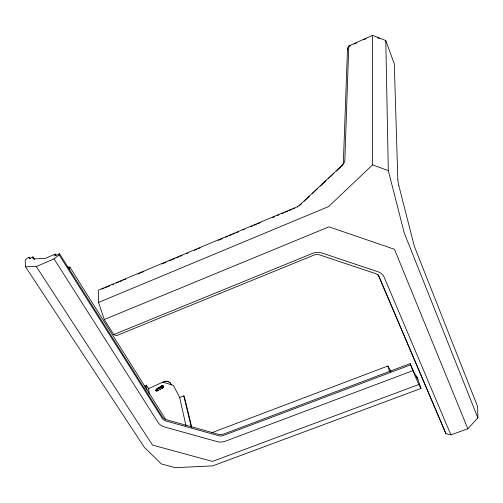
<?xml version="1.0" encoding="UTF-8"?>
<svg xmlns="http://www.w3.org/2000/svg" width="503" height="503" viewBox="0 0 503 503"><rect width="100%" height="100%" fill="white"/><g stroke="black" fill="none" stroke-linecap="round" stroke-linejoin="round"><path stroke-width="0.75" d="M398.81 185.582L413.673 243.697A9.18 1.861 75 0 0 415.201 248.482L477.63 406.569L477.85 417.855L467.84 428.77L450.895 434.869L445.916 433.643L378.998 276.757A7.105 6.118 -17 0 0 375.351 273.531L319.531 254.864A7.168 6.332 -12.1 0 0 314.048 255.071L116.451 335.677L113.716 334.589L104.259 319.531L98.557 302.448L328.673 206.532L372.572 164.871L372.578 35.336L385.782 40.573L394.289 63.856L397.823 179.596M163.318 386.474L162.903 387.662L163.249 386.191L162.771 385.952L163.236 387.052L163.28 386.26M98.557 302.448L98.594 290.08L295.839 207.337A9.507 5.747 -27 0 0 300.291 204.482L342.229 165.204A9.4 5.495 -24.9 0 0 344.838 160.444L348.78 46.006L372.578 35.336L372.541 35.782M162.4 385.964C162.494 387.738 160.463 386.361 162.085 386.021M348.78 46.006L347.498 48.376L343.367 162.765A7.036 4.125 -25.1 0 1 342.109 165.55M162.771 385.952C163.236 386.933 161.677 386.958 162.218 385.996M162.4 388.19L162.959 387.147M163.249 386.191L163.217 387.147M163.236 387.052L163.318 386.486M162.368 388.222L162.45 387.706L162.205 388.366M163.123 386.926L162.991 387.549M161.589 386.411L162.463 385.436L161.746 386.122M163.135 386.901L163.035 387.492L162.978 387.121M161.721 386.241L162.186 385.663L161.702 386.304M162.236 387.907C153.899 393.874 154.232 388.737 161.4 386.977M156.917 390.963L155.924 390.598L156.521 390.812L156.848 389.913L158.596 388.442M69.194 269.482L69.917 267.363A1.188 0.396 -30.6 0 0 69.666 267.106L67.333 267.156M25.515 266.797L36.279 266.533L54.054 258.882L59.134 254.864L59.543 253.776L162.425 417.031A6.514 5.206 3 0 0 166.204 419.684L218.554 434.341A6.407 5.093 -0.9 0 0 223.433 434.133L410.146 363.625L414.56 373.44L417.094 377.967L416.484 375.948L417.786 379.08L417.314 377.527L421.036 388.435L212.681 465.885L175.189 467.664L161.388 463.955L144.348 447.337L25.515 266.797L25.15 260.208L27.187 258.284L29.268 257.165L30.13 258.485M56.129 255.379L55.299 254.072L54.588 255.914L59.543 253.776M161.626 386.122L162.18 385.694M161.67 386.128L162.192 385.543M301.328 203.866L299.612 205.476A7.117 4.32 -27 0 1 299.21 205.846M304.189 201.187L309.345 196.359M312.206 193.68L317.355 188.851M320.222 186.173L325.944 180.81M328.239 178.666L333.961 173.302M336.249 171.152L341.405 166.33A7.036 4.125 -25.1 0 0 341.763 165.94M161.941 385.405L161.626 385.7L162.029 385.468M162.425 385.512L162.073 385.82L162.406 385.531M162.356 385.556L161.935 385.832L162.262 385.562M158.263 387.8L161.457 386.191M34.594 259.403L32.934 256.851L29.381 258.756L29.268 257.165M149.24 394.082L148.649 388.612L146.499 385.179L145.034 385.851L145.254 388.165M148.649 388.612L162.412 382.293A0.805 0.66 4 0 1 162.953 382.274L173.007 385.179A0.78 0.635 3.2 0 1 173.378 385.399A0.843 0.692 3.2 0 1 173.491 385.556L179.672 397.502L185.978 425.739M348.296 46.647L350.434 45.691M353.999 44.094L356.853 42.812M363.983 39.618L366.121 38.656M55.299 254.072L45.031 258.504L33.097 258.919L32.934 256.851M101.927 289.124L104.096 288.213M105.542 287.609L109.874 285.786M112.043 284.88L113.489 284.27M116.375 283.063L118.545 282.152M119.991 281.548L122.16 280.636M123.6 280.033L125.769 279.121M138.055 273.972L140.218 273.06M141.664 272.456L143.833 271.545M161.897 263.968L166.229 262.151M169.121 260.938L171.29 260.032M172.736 259.422L174.899 258.517M176.346 257.907L178.515 257.002M179.961 256.392L182.124 255.486M186.462 253.669L187.908 253.059M194.41 250.337L196.579 249.425M198.025 248.822L200.188 247.91M218.252 240.333L222.59 238.516M225.476 237.303L227.645 236.397M229.091 235.788L231.261 234.882M232.7 234.272L234.87 233.367M236.316 232.757L238.485 231.852M242.817 230.028L244.263 229.425M250.764 226.696L252.934 225.79M254.38 225.181L256.549 224.275M257.989 223.665L260.158 222.76M272.444 217.604L274.613 216.699M277.499 215.485L278.945 214.882M281.837 213.668L284 212.756M285.446 212.153L287.615 211.241M289.062 210.638L291.231 209.726M292.671 209.122L294.84 208.211M104.259 319.531L328.956 226.834L394.49 249.287L467.84 428.77M113.716 334.589L312.677 253.33A12.009 10.594 -12.1 0 1 321.882 252.978L378.08 271.809A11.896 10.23 -16.9 0 1 384.185 277.228L450.895 434.869M179.672 397.502L183.802 395.892L184.456 397.156L191.832 427.632M211.688 432.762L387.914 365.995L391.064 371.698M410.146 363.625L410.567 364.864L223.433 435.479A6.42 5.099 -0.9 0 1 218.541 435.686L166.078 421.024A6.526 5.212 3 0 1 162.287 418.364L59.134 254.864M421.036 388.435L418.81 384.512L412.856 370.692L225.237 441.232A10.745 8.513 -0.9 0 1 217.07 441.584L164.468 426.965A10.928 8.714 2.9 0 1 158.131 422.539L54.054 258.882M418.81 384.512L212.461 461.421L152.497 445.073L36.279 266.533M157.307 390.932L156.804 390.743M372.572 164.871L388.31 170.586L404.205 232.814L477.85 417.855M377.451 37.731L379.551 38.568M155.88 390.523L156.496 390.768M155.842 390.297L156.471 390.561M156.993 389.75L156.395 389.347L156.974 389.768M157.162 389.574L156.571 389.165L157.137 389.599M159.111 388.115L158.678 387.53L159.074 388.14M158.156 387.87L158.552 388.473M69.904 267.181L165.82 419.684M159.445 387.914L159.137 387.253L159.401 387.939M410.567 364.864L412.856 370.692M445.916 433.643L378.627 275.657A7.086 6.105 -17 0 0 377.778 274.286M347.498 48.376L347.913 49.678M389.655 371.906L387.914 366.039M183.802 395.892L191.266 426.896M161.18 387.065L161.004 386.348L161.13 387.084M161.545 386.926L161.501 386.178L161.652 386.889M161.331 387.002L161.174 386.285L161.293 387.014M161.501 386.178L161.62 386.901M146.499 385.179L146.97 389.85M385.782 40.573L388.31 170.586M398.835 185.588A9.167 1.83 74.4 0 1 397.854 179.665M297.826 206.834A7.117 4.32 -27 0 1 297.33 207.117M162.639 386.291A4.238 3.458 3.7 0 1 162.268 385.43M163.073 382.594A4.238 3.458 3.7 0 1 168.731 381.953M169.31 382.337A4.238 3.458 3.7 0 1 169.568 382.557M169.807 382.796A4.238 3.458 3.7 0 1 170.014 383.053M170.196 383.317A4.238 3.458 3.7 0 1 170.347 383.6M161.84 386.574A4.898 3.993 3.7 0 1 161.696 386.241M162.519 382.632A4.898 3.993 3.7 0 1 167.895 381.406A4.898 3.993 3.7 0 1 171.259 385.16M163.035 386.002L162.991 386.7L163.035 386.002M162.607 387.549L162.57 388.027L162.639 387.517M163.205 386.134L163.154 386.788L163.205 386.134M162.173 385.726L161.645 386.379L162.173 385.726M158.445 388.549L157.98 387.989L158.407 388.574M160.639 389.492L160.507 389.177L160.639 389.492M156.546 390.837L155.955 390.617L156.596 390.881M156.546 390.347L155.917 390.045L156.546 390.347M158.64 390.523L158.282 390.322L158.64 390.523M157.489 389.278L156.942 388.806L157.489 389.278M158.917 388.234L158.502 387.643L158.917 388.234M160.853 387.197L160.62 386.505L160.853 387.197"/></g></svg>
